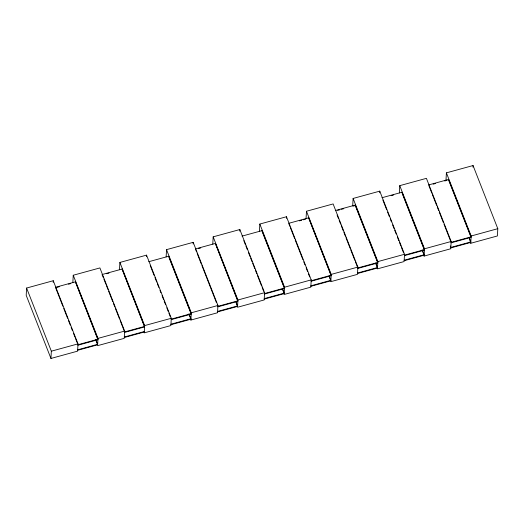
<?xml version="1.0" encoding="UTF-8"?>
<svg xmlns="http://www.w3.org/2000/svg" width="524" height="524" viewBox="0 0 524 524"><rect width="100%" height="100%" fill="white"/><g stroke="black" fill="none" stroke-linecap="round" stroke-linejoin="round"><path stroke-width="0.79" d="M26.6 288.043L26.2 295.313L50.946 358.455L77.598 351.146L78.004 343.875L53.258 280.726L26.6 288.043L51.345 351.185L50.946 358.455M53.166 282.344L53.258 280.726M72.843 282.515L73.249 275.244L99.901 267.928L124.647 331.076L124.247 338.347L97.588 345.657L97.634 344.812L77.65 350.294M55.459 287.316L75.449 281.833L97.916 339.722L97.667 344.327L77.676 349.809M77.958 344.72L97.949 339.238L97.995 338.386L73.249 275.244M102.075 275.002L102.101 274.517L122.092 269.035L144.591 326.439L124.601 331.921L120.16 320.596M119.485 269.716L119.891 262.445L146.543 255.136L171.289 318.278L170.889 325.548L144.238 332.858L144.637 325.594L119.891 262.445M122.092 269.035L144.27 326.17M146.458 256.747L146.543 255.136M166.134 256.917L166.534 249.647L193.186 242.337L217.938 305.479L217.532 312.749L190.88 320.059L190.284 318.54M168.708 256.721L168.735 256.236L148.75 261.718M193.101 243.948L193.186 242.337M190.88 320.059L191.28 312.795L166.534 249.647M212.777 244.119L213.176 236.848L239.835 229.538L264.581 292.68L264.175 299.951L237.523 307.261L237.922 299.997L213.176 236.848M195.393 248.92L215.384 243.437L237.555 300.573M239.743 231.149L239.835 229.538M259.419 231.32L259.825 224.049L286.477 216.739L311.223 279.882L310.824 287.152L284.165 294.462L284.571 287.198L259.825 224.049M262 231.123L262.026 230.639L242.036 236.121M286.386 218.351L286.477 216.739M306.062 218.521L306.468 211.251L333.12 203.941L357.866 267.083L357.466 274.353L330.814 281.663L331.214 274.399L306.468 211.251M288.678 223.329L308.669 217.84L331.142 275.729L311.151 281.218M352.711 205.722L353.111 198.452L379.762 191.142L404.515 254.284L404.109 261.555L377.457 268.864L377.856 261.6L353.111 198.452M335.321 210.53L355.311 205.041L355.285 205.526L352.979 206.161M379.677 192.753L379.762 191.142M399.354 192.924L399.753 185.653L426.412 178.343L451.157 241.485L450.751 248.756L424.099 256.072L423.503 254.546M401.934 192.727L401.96 192.243L381.97 197.731M424.099 256.072L424.499 248.802L399.753 185.653M445.996 180.125L446.402 172.855L473.054 165.545L497.8 228.687L497.4 235.957L470.742 243.274L470.146 241.747M448.577 179.929L448.603 179.444L428.612 184.933M472.962 167.156L473.054 165.545M470.742 243.274L471.148 236.003L446.402 172.855M56.972 287.381L59.278 286.746M68.5 284.218L70.812 283.582M106.686 273.738L108.999 273.102M198.439 248.566L200.744 247.931M299.42 220.859L301.726 220.224M303.258 219.805L305.571 219.17M337.607 210.379L339.912 209.744M341.445 209.325L343.757 208.69M391.166 195.681L393.472 195.052M433.197 184.147L435.503 183.518M444.732 180.983L447.038 180.354M51.345 351.185L78.004 343.875M97.995 338.386L124.647 331.076M144.637 325.594L171.289 318.278M191.28 312.795L217.938 305.479M237.922 299.997L264.581 292.68M284.571 287.198L311.223 279.882M331.214 274.399L357.866 267.083M377.856 261.6L404.515 254.284M424.499 248.802L451.157 241.485M471.148 236.003L497.8 228.687M171.243 319.123L191.234 313.64L168.735 256.236M264.535 293.532L284.525 288.043L262.026 230.639M311.177 280.733L331.168 275.244L308.669 217.84M404.463 255.136L424.453 249.647L401.96 192.243M77.932 345.205L97.916 339.722M124.574 332.406L144.565 326.924M171.217 319.607L191.208 314.125L169.01 257.474M217.86 306.815L237.85 301.326M264.509 294.016L284.493 288.528L262.295 231.877M357.794 268.419L377.784 262.93L355.586 206.279M404.436 255.62L424.427 250.131L402.229 193.487M451.079 242.822L471.069 237.333M124.319 337.011L144.31 331.528M170.962 324.212L190.952 318.73L189.177 314.197M217.604 311.413L237.595 305.931L235.82 301.398M264.253 298.615L284.244 293.132L282.764 289.353M310.896 285.816L330.886 280.333L329.111 275.801M357.538 273.017L377.529 267.535L375.754 263.002M404.181 260.225L424.171 254.736L422.396 250.203M124.293 337.495L144.283 332.013M170.935 324.697L190.926 319.214M217.578 311.898L237.569 306.416L236.088 302.636M264.227 299.099L284.211 293.617M310.87 286.3L330.86 280.818M357.512 273.502L377.503 268.019M404.155 260.703L424.145 255.221L422.075 249.935M450.797 247.911L470.788 242.422L469.308 238.649M448.603 179.444L471.102 236.848L451.112 242.337L444.005 224.207M448.871 180.688L470.775 236.579M469.039 237.405L470.821 241.937L450.83 247.426L450.234 245.913M428.907 185.686L431.868 193.238M432.457 194.751L436.603 205.323M437.199 206.836L438.68 210.609M439.269 212.122L443.415 222.7M382.854 199.998L386.705 209.816M387.59 212.082L389.371 216.615M390.256 218.881L391.441 221.901M392.627 224.92L394.107 228.7M394.696 230.206L396.177 233.986M397.362 237.005L398.843 240.785M399.432 242.291L400.912 246.07M401.502 247.583L403.578 252.869M355.311 205.041L377.811 262.445L357.82 267.934L355.455 261.889M376.022 264.24L377.208 267.266M337.102 215.056L338.583 218.836M339.172 220.349L340.652 224.121M341.242 225.634L343.318 230.92M343.908 232.433L345.388 236.206M345.978 237.719L350.124 248.291M350.713 249.804L354.859 260.382M329.38 277.039L330.565 280.065M288.973 224.082L289.864 226.348M290.453 227.855L294.599 238.433M295.189 239.946L302.885 259.583M303.776 261.849L304.961 264.869M306.147 267.888L307.627 271.668M308.512 273.934L309.697 276.954M282.737 289.838L283.916 292.864M243.811 240.654L245.291 244.433M245.88 245.946L247.361 249.719M248.546 252.738L250.027 256.518M250.623 258.031L252.103 261.803M252.692 263.317L254.762 268.602M255.358 270.115L256.839 273.888M257.428 275.401L261.574 285.973M262.164 287.486L263.644 291.265M215.384 243.437L237.876 300.841L217.886 306.33L217.296 304.817M195.688 249.679L196.579 251.946M197.168 253.452L201.314 264.031M201.904 265.537L216.405 302.551M188.856 313.928L190.631 318.454M150.224 265.498L154.076 275.316M154.966 277.582L156.742 282.115M157.331 283.628L158.811 287.401M159.997 290.42L160.881 292.687M162.067 295.713L163.547 299.486M164.136 300.999L165.617 304.772M166.802 307.798L168.283 311.57M168.879 313.083L170.359 316.863M102.396 275.277L103.287 277.543M103.876 279.05L105.953 284.336M106.542 285.849L108.023 289.628M108.612 291.134L112.758 301.713M113.354 303.219L114.835 306.998M115.424 308.512L119.57 319.083M75.449 281.833L97.949 339.238M95.885 339.794L97.667 344.327M95.565 339.519L97.045 343.299M55.754 288.076L62.86 306.199M63.745 308.466L67.596 318.284M68.48 320.55L70.262 325.083M71.146 327.349L72.332 330.369M73.517 333.395L74.998 337.168M75.587 338.681L77.067 342.454"/></g></svg>
